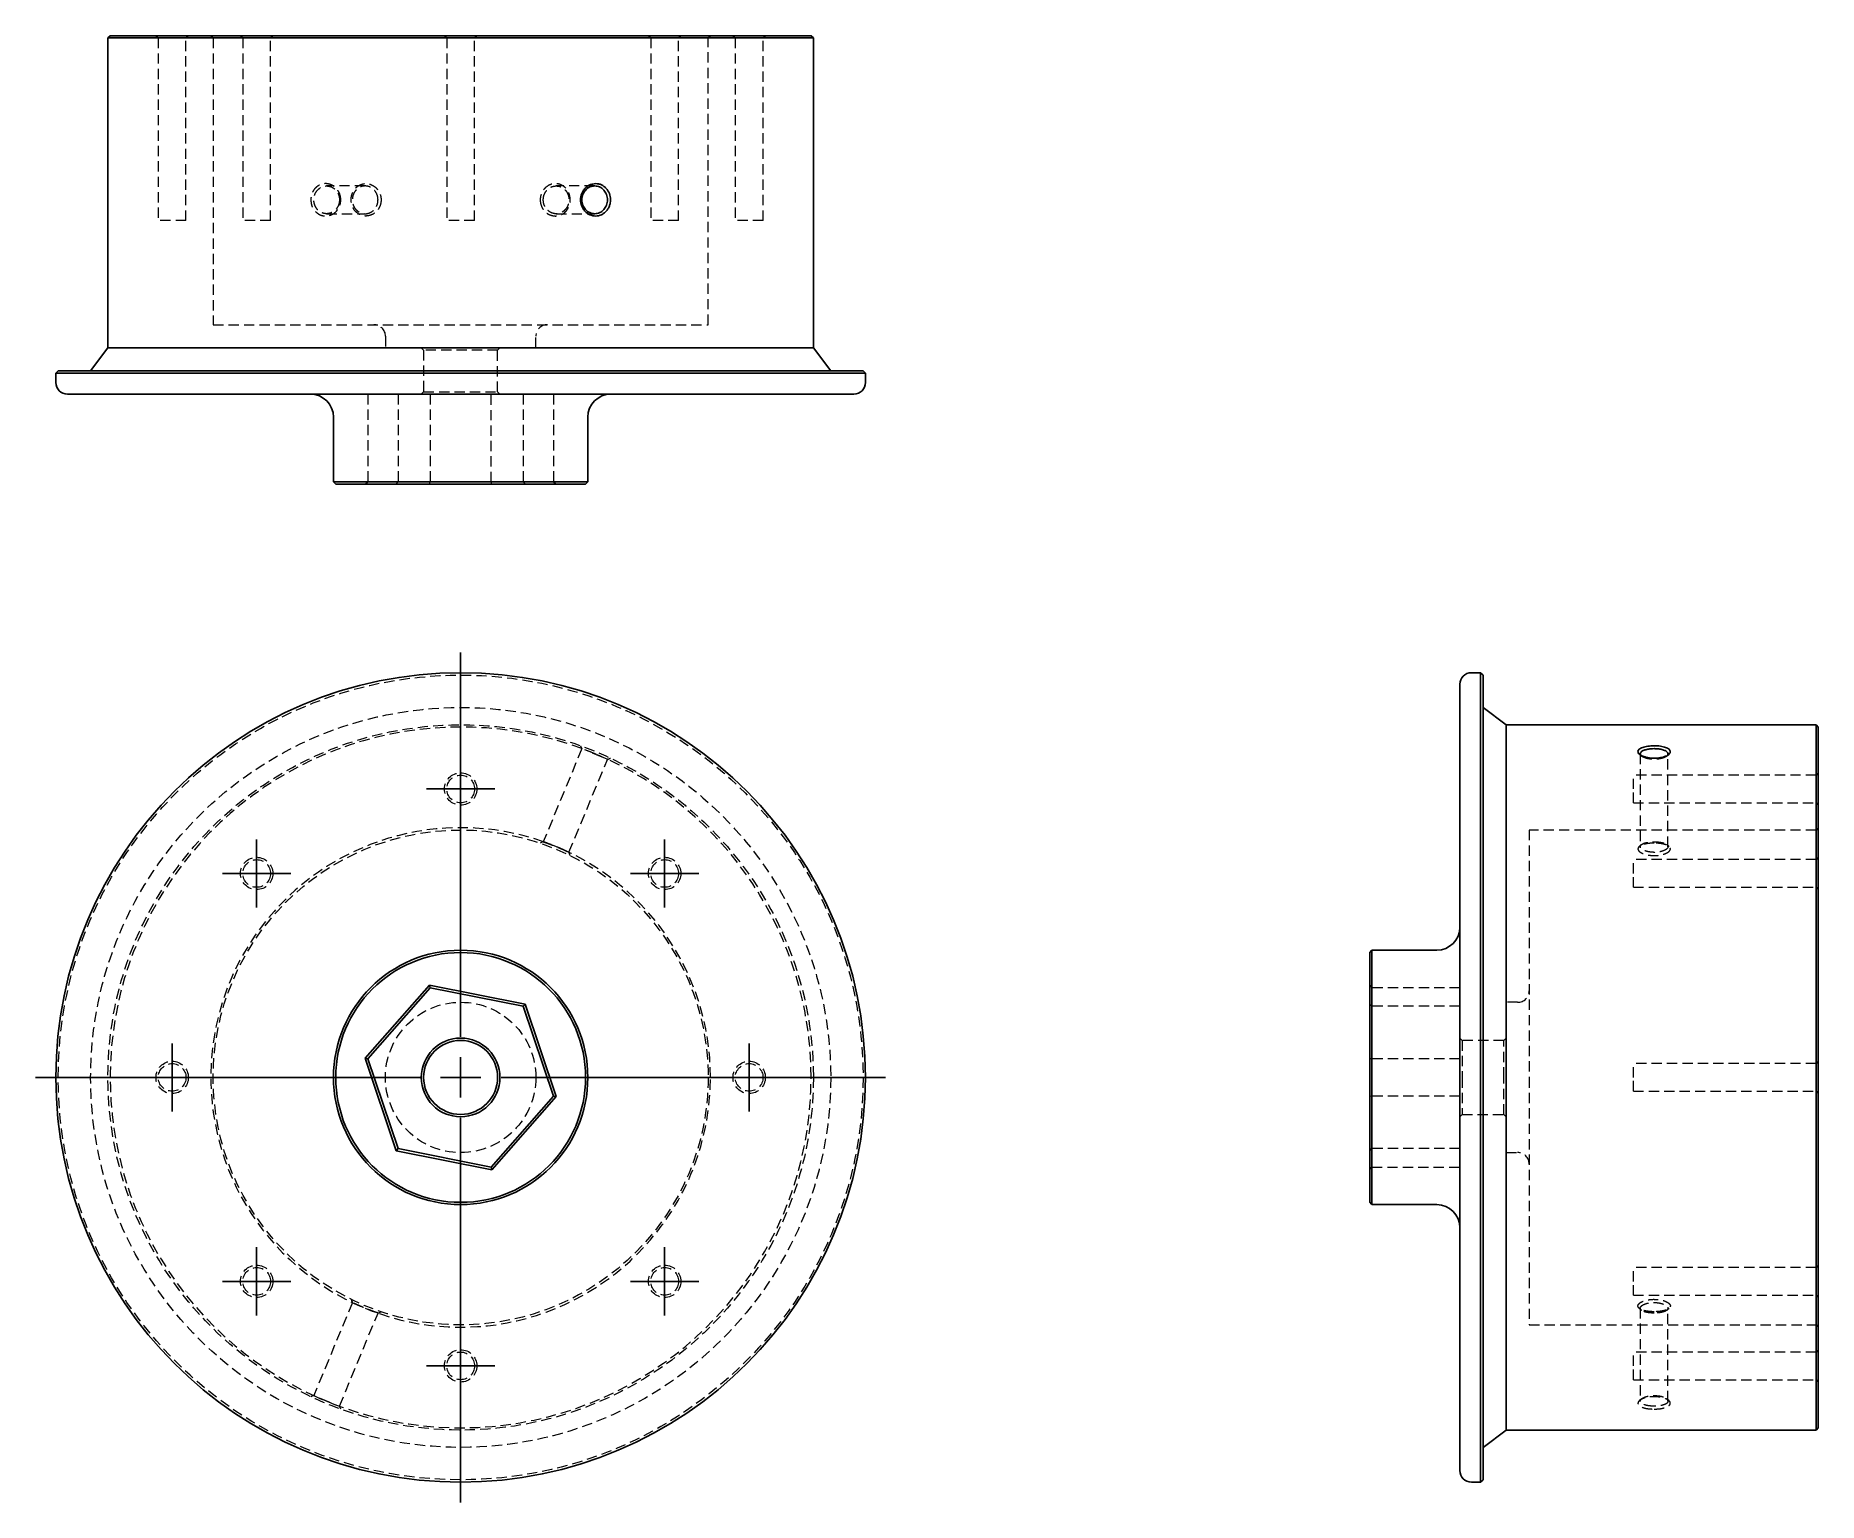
# Model space of a CAD drawing. Header units: millimetres. Extents: x 30 to 251, y 4 to 186.
import ezdxf

# ---------------------------------------------------------------- set-up
doc = ezdxf.new("R2010")
doc.units = ezdxf.units.MM
doc.linetypes.add('HIDDEN', pattern=[1.905, 1.27, -0.635])
doc.layers.add('10', color=7, linetype='Continuous')

# ---------------------------------------------------------------- blocks, each defined once
blk = doc.blocks.new('SW_CENTERMARKSYMBOL_0')
at = {"layer": '10', "color": 0}
for p, q in [((0, 5), (0, 52.5)), ((0, 0), (0, 2.5)), ((-5, 0), (-52.5, 0)), ((0, 0), (-2.5, 0)), ((0, 0), (0, -2.5)), ((0, 0), (2.5, 0)), ((5, 0), (52.5, 0)), ((0, -5), (0, -52.5))]:
    blk.add_line(p, q, dxfattribs=at)
blk = doc.blocks.new('SW_CENTERMARKSYMBOL_1')
at = {"layer": '10', "color": 0}
for p, q in [((0, 2.5), (0, 4.21)), ((0, 0), (0, 2.5)), ((-2.5, 0), (-4.21, 0)), ((0, 0), (-2.5, 0)), ((0, 0), (0, -2.5)), ((0, 0), (2.5, 0)), ((2.5, 0), (4.21, 0)), ((0, -2.5), (0, -4.21))]:
    blk.add_line(p, q, dxfattribs=at)
blk = doc.blocks.new('SW_CENTERMARKSYMBOL_2')
at = {"layer": '10', "color": 0}
for p, q in [((0, 2.5), (0, 4.21)), ((0, 0), (0, 2.5)), ((-2.5, 0), (-4.21, 0)), ((0, 0), (-2.5, 0)), ((0, 0), (0, -2.5)), ((0, 0), (2.5, 0)), ((2.5, 0), (4.21, 0)), ((0, -2.5), (0, -4.21))]:
    blk.add_line(p, q, dxfattribs=at)
blk = doc.blocks.new('SW_CENTERMARKSYMBOL_3')
at = {"layer": '10', "color": 0}
for p, q in [((0, 2.5), (0, 4.21)), ((0, 0), (0, 2.5)), ((-2.5, 0), (-4.21, 0)), ((0, 0), (-2.5, 0)), ((0, 0), (0, -2.5)), ((0, 0), (2.5, 0)), ((2.5, 0), (4.21, 0)), ((0, -2.5), (0, -4.21))]:
    blk.add_line(p, q, dxfattribs=at)
blk = doc.blocks.new('SW_CENTERMARKSYMBOL_4')
at = {"layer": '10', "color": 0}
for p, q in [((0, 2.5), (0, 4.21)), ((0, 0), (0, 2.5)), ((-2.5, 0), (-4.21, 0)), ((0, 0), (-2.5, 0)), ((0, 0), (0, -2.5)), ((0, 0), (2.5, 0)), ((2.5, 0), (4.21, 0)), ((0, -2.5), (0, -4.21))]:
    blk.add_line(p, q, dxfattribs=at)
blk = doc.blocks.new('SW_CENTERMARKSYMBOL_5')
at = {"layer": '10', "color": 0}
for p, q in [((0, 2.5), (0, 4.21)), ((0, 0), (0, 2.5)), ((-2.5, 0), (-4.21, 0)), ((0, 0), (-2.5, 0)), ((0, 0), (0, -2.5)), ((0, 0), (2.5, 0)), ((2.5, 0), (4.21, 0)), ((0, -2.5), (0, -4.21))]:
    blk.add_line(p, q, dxfattribs=at)
blk = doc.blocks.new('SW_CENTERMARKSYMBOL_6')
at = {"layer": '10', "color": 0}
for p, q in [((0, 2.5), (0, 4.21)), ((0, 0), (0, 2.5)), ((-2.5, 0), (-4.21, 0)), ((0, 0), (-2.5, 0)), ((0, 0), (0, -2.5)), ((0, 0), (2.5, 0)), ((2.5, 0), (4.21, 0)), ((0, -2.5), (0, -4.21))]:
    blk.add_line(p, q, dxfattribs=at)
blk = doc.blocks.new('SW_CENTERMARKSYMBOL_7')
at = {"layer": '10', "color": 0}
for p, q in [((0, 2.5), (0, 4.21)), ((0, 0), (0, 2.5)), ((-2.5, 0), (-4.21, 0)), ((0, 0), (-2.5, 0)), ((0, 0), (0, -2.5)), ((0, 0), (2.5, 0)), ((2.5, 0), (4.21, 0)), ((0, -2.5), (0, -4.21))]:
    blk.add_line(p, q, dxfattribs=at)
blk = doc.blocks.new('SW_CENTERMARKSYMBOL_8')
at = {"layer": '10', "color": 0}
for p, q in [((0, 2.5), (0, 4.21)), ((0, 0), (0, 2.5)), ((-2.5, 0), (-4.21, 0)), ((0, 0), (-2.5, 0)), ((0, 0), (0, -2.5)), ((0, 0), (2.5, 0)), ((2.5, 0), (4.21, 0)), ((0, -2.5), (0, -4.21))]:
    blk.add_line(p, q, dxfattribs=at)

msp = doc.modelspace()

# ---------------------------------------------------------------- linework, layer by layer
at = {"color": 7, "linetype": 'Continuous', "lineweight": 25}
for p, q in [((39.71, 185.71), (39.43, 185.43)), ((39.43, 185.43), (39.43, 147.14)), ((39.43, 185.43), (126.57, 185.43)), ((126.29, 185.71), (39.71, 185.71)), ((126.57, 185.43), (126.29, 185.71)), ((126.57, 147.14), (126.57, 185.43)), ((39.43, 147.14), (37.29, 144.29)), ((39.43, 147.14), (126.57, 147.14)), ((128.71, 144.29), (126.57, 147.14)), ((33.29, 144.29), (33, 144)), ((33, 144), (33, 142.86)), ((33, 144), (133, 144)), ((132.71, 144.29), (33.29, 144.29)), ((133, 144), (132.71, 144.29)), ((133, 142.86), (133, 144)), ((131.57, 141.43), (34.43, 141.43)), ((67.29, 138.57), (67.29, 130.57)), ((98.71, 130.57), (98.71, 138.57)), ((67.29, 130.57), (67.57, 130.29)), ((98.71, 130.57), (67.29, 130.57)), ((67.57, 130.29), (98.43, 130.29)), ((98.43, 130.29), (98.71, 130.57)), ((209, 107), (207.86, 107)), ((209.29, 106.71), (209, 107)), ((209, 107), (209, 57)), ((209.29, 57), (209.29, 106.71)), ((206.43, 105.57), (206.43, 57)), ((212.14, 100.57), (209.29, 102.71)), ((250.43, 100.57), (212.14, 100.57)), ((212.14, 100.57), (212.14, 57)), ((250.71, 100.29), (250.43, 100.57)), ((250.43, 100.57), (250.43, 57)), ((250.71, 57), (250.71, 100.29)), ((195.57, 72.71), (195.29, 72.43)), ((203.57, 72.71), (195.57, 72.71)), ((195.57, 57), (195.57, 72.71)), ((195.29, 72.43), (195.29, 57)), ((79.14, 68.41), (71.19, 59.36)), ((79.14, 68.41), (79.25, 68.09)), ((90.95, 66.05), (79.14, 68.41)), ((71.52, 59.3), (79.25, 68.09)), ((79.25, 68.09), (90.73, 65.8)), ((90.73, 65.8), (90.95, 66.05)), ((90.73, 65.8), (94.48, 54.7)), ((94.81, 54.64), (90.95, 66.05)), ((71.19, 59.36), (71.52, 59.3)), ((71.19, 59.36), (75.05, 47.95)), ((75.27, 48.2), (71.52, 59.3)), ((195.29, 57), (195.29, 41.57)), ((195.57, 41.29), (195.57, 57)), ((206.43, 57), (206.43, 8.43)), ((209, 57), (209, 7)), ((209.29, 7.29), (209.29, 57)), ((212.14, 57), (212.14, 13.43)), ((250.43, 57), (250.43, 13.43)), ((250.71, 13.71), (250.71, 57)), ((94.48, 54.7), (86.75, 45.91)), ((86.86, 45.59), (94.81, 54.64)), ((94.48, 54.7), (94.81, 54.64)), ((75.05, 47.95), (75.27, 48.2)), ((75.05, 47.95), (86.86, 45.59)), ((86.75, 45.91), (75.27, 48.2)), ((86.86, 45.59), (86.75, 45.91)), ((195.29, 41.57), (195.57, 41.29)), ((195.57, 41.29), (203.57, 41.29)), ((209.29, 11.29), (212.14, 13.43)), ((212.14, 13.43), (250.43, 13.43)), ((250.43, 13.43), (250.71, 13.71)), ((207.86, 7), (209, 7)), ((209, 7), (209.29, 7.29))]:
    msp.add_line(p, q, dxfattribs=at)
at = {"color": 7, "linetype": 'HIDDEN', "lineweight": 18}
for p, q in [((45.36, 185.71), (45.64, 185.43)), ((45.64, 185.43), (45.64, 162.86)), ((49.07, 185.43), (49.36, 185.71)), ((49.07, 162.86), (49.07, 185.43)), ((52.14, 185.71), (52.43, 185.43)), ((52.43, 185.43), (52.43, 150)), ((55.8, 185.71), (56.08, 185.43)), ((56.08, 185.43), (56.08, 162.86)), ((59.51, 185.43), (59.8, 185.71)), ((59.51, 162.86), (59.51, 185.43)), ((81, 185.71), (81.29, 185.43)), ((81.29, 185.43), (81.29, 162.86)), ((84.71, 185.43), (85, 185.71)), ((84.71, 162.86), (84.71, 185.43)), ((106.2, 185.71), (106.49, 185.43)), ((106.49, 185.43), (106.49, 162.86)), ((109.92, 185.43), (110.2, 185.71)), ((109.92, 162.86), (109.92, 185.43)), ((113.57, 185.43), (113.86, 185.71)), ((113.57, 150), (113.57, 185.43)), ((116.64, 185.71), (116.93, 185.43)), ((116.93, 185.43), (116.93, 162.86)), ((120.36, 185.43), (120.64, 185.71)), ((120.36, 162.86), (120.36, 185.43)), ((71.19, 167.14), (66.44, 167.14)), ((99.56, 167.14), (94.81, 167.14)), ((66.43, 163.71), (71.19, 163.71)), ((94.81, 163.71), (99.57, 163.71)), ((49.07, 162.86), (45.64, 162.86)), ((59.51, 162.86), (56.08, 162.86)), ((84.71, 162.86), (81.29, 162.86)), ((109.92, 162.86), (106.49, 162.86)), ((120.36, 162.86), (116.93, 162.86)), ((52.43, 150), (113.57, 150)), ((73.71, 148.57), (73.71, 147.14)), ((92.29, 147.14), (92.29, 148.57)), ((78.14, 147.14), (78.43, 146.86)), ((87.57, 146.86), (78.43, 146.86)), ((78.43, 146.86), (78.43, 141.71)), ((87.57, 146.86), (87.86, 147.14)), ((87.57, 141.71), (87.57, 146.86)), ((71.52, 141.43), (71.52, 130.57)), ((75.27, 141.43), (75.27, 130.57)), ((78.43, 141.71), (78.14, 141.43)), ((78.43, 141.71), (87.57, 141.71)), ((79.25, 141.43), (79.25, 130.57)), ((86.75, 130.57), (86.75, 141.43)), ((87.86, 141.43), (87.57, 141.71)), ((90.73, 141.43), (90.73, 130.57)), ((94.48, 141.43), (94.48, 130.57)), ((71.19, 130.29), (71.52, 130.57)), ((75.05, 130.29), (75.27, 130.57)), ((79.14, 130.29), (79.25, 130.57)), ((86.86, 130.29), (86.75, 130.57)), ((90.73, 130.57), (90.95, 130.29)), ((94.48, 130.57), (94.81, 130.29)), ((97.97, 97.62), (93.21, 86.12)), ((97.81, 97.98), (97.97, 97.6)), ((228.62, 96.92), (228.89, 96.7)), ((228.71, 96.99), (228.71, 85.51)), ((231.97, 96.69), (232.24, 96.91)), ((232.14, 85.51), (232.14, 96.99)), ((96.38, 84.82), (101.14, 96.3)), ((227.86, 92.64), (227.86, 94.36)), ((250.43, 94.36), (227.86, 94.36)), ((227.86, 90.93), (227.86, 92.64)), ((250.71, 94.64), (250.43, 94.36)), ((227.86, 90.93), (250.43, 90.93)), ((250.43, 90.93), (250.71, 90.64)), ((93.22, 86.13), (92.82, 85.95)), ((215, 87.57), (215, 57)), ((250.43, 87.57), (215, 87.57)), ((250.71, 87.86), (250.43, 87.57)), ((227.86, 82.2), (227.86, 83.92)), ((250.43, 83.92), (227.86, 83.92)), ((250.71, 84.2), (250.43, 83.92)), ((227.86, 80.49), (227.86, 82.2)), ((227.86, 80.49), (250.43, 80.49)), ((250.43, 80.49), (250.71, 80.2)), ((195.29, 68.41), (195.57, 68.09)), ((206.43, 68.09), (195.57, 68.09)), ((213.57, 66.29), (212.14, 66.29)), ((195.57, 65.8), (195.29, 66.05)), ((206.43, 65.8), (195.57, 65.8)), ((206.71, 61.57), (206.43, 61.86)), ((212.14, 61.86), (211.86, 61.57)), ((206.71, 61.57), (206.71, 57)), ((211.86, 61.57), (206.71, 61.57)), ((211.86, 57), (211.86, 61.57)), ((195.29, 59.36), (195.57, 59.3)), ((206.43, 59.3), (195.57, 59.3)), ((227.86, 57), (227.86, 58.71)), ((250.43, 58.71), (227.86, 58.71)), ((250.71, 59), (250.43, 58.71)), ((206.71, 57), (206.71, 52.43)), ((211.86, 52.43), (211.86, 57)), ((215, 57), (215, 26.43)), ((227.86, 55.29), (227.86, 57)), ((227.86, 55.29), (250.43, 55.29)), ((250.43, 55.29), (250.71, 55)), ((195.57, 54.7), (195.29, 54.64)), ((206.43, 54.7), (195.57, 54.7)), ((206.43, 52.14), (206.71, 52.43)), ((206.71, 52.43), (211.86, 52.43)), ((211.86, 52.43), (212.14, 52.14)), ((195.29, 47.95), (195.57, 48.2)), ((206.43, 48.2), (195.57, 48.2)), ((212.14, 47.71), (213.57, 47.71)), ((195.29, 45.59), (195.57, 45.91)), ((195.57, 45.91), (206.43, 45.91)), ((227.86, 31.8), (227.86, 33.51)), ((250.43, 33.51), (227.86, 33.51)), ((250.71, 33.8), (250.43, 33.51)), ((227.86, 30.08), (227.86, 31.8)), ((69.62, 29.18), (64.86, 17.7)), ((227.86, 30.08), (250.43, 30.08)), ((250.43, 30.08), (250.71, 29.8)), ((68.03, 16.38), (72.79, 27.88)), ((72.78, 27.87), (73.18, 28.05)), ((215, 26.43), (250.43, 26.43)), ((228.71, 28.49), (228.71, 17.01)), ((232.14, 17.01), (232.14, 28.49)), ((250.43, 26.43), (250.71, 26.14)), ((227.86, 21.36), (227.86, 23.07)), ((250.43, 23.07), (227.86, 23.07)), ((250.71, 23.36), (250.43, 23.07)), ((227.86, 19.64), (227.86, 21.36)), ((227.86, 19.64), (250.43, 19.64)), ((250.43, 19.64), (250.71, 19.36)), ((68.19, 16.02), (68.03, 16.4)), ((228.89, 17.3), (228.62, 17.08)), ((232.24, 17.09), (231.97, 17.31))]:
    msp.add_line(p, q, dxfattribs=at)
at = {"color": 7, "linetype": 'HIDDEN', "lineweight": 18, "flags": 128}
for points in [[(99.26, 97.12), (99.74, 96.91), (100.25, 96.69), (100.68, 96.51), (100.98, 96.37), (101.13, 96.31), (101.09, 96.32), (100.89, 96.41), (100.54, 96.58), (100.08, 96.78), (99.57, 96.99), (99.04, 97.21), (98.57, 97.39), (98.21, 97.53), (98.01, 97.6), (97.97, 97.62), (97.97, 97.62)], [(66.74, 16.88), (66.26, 17.09), (65.75, 17.31), (65.32, 17.49), (65.02, 17.63), (64.87, 17.69), (64.91, 17.68), (65.11, 17.59), (65.46, 17.42), (65.92, 17.22), (66.43, 17.01), (66.96, 16.79), (67.43, 16.61), (67.79, 16.47), (67.99, 16.4), (68.03, 16.38), (68.03, 16.38)]]:
    msp.add_lwpolyline(points, dxfattribs=at)
at = {"color": 7, "linetype": 'Continuous', "lineweight": 25}
for radius in [50, 15.71, 15.43, 4.86, 4.57]:
    msp.add_circle((83, 57), radius, dxfattribs=at)
at = {"color": 7, "linetype": 'HIDDEN', "lineweight": 18}
for centre, radius in [((83, 57), 49.71), ((83, 57), 45.71), ((83, 57), 43.57), ((83, 92.64), 2), ((83, 92.64), 1.71), ((83, 57), 30.57), ((57.8, 82.2), 2), ((57.8, 82.2), 1.71), ((108.2, 82.2), 2), ((108.2, 82.2), 1.71), ((83, 57), 9.29), ((47.36, 57), 2), ((47.36, 57), 1.71), ((118.64, 57), 2), ((118.64, 57), 1.71), ((57.8, 31.8), 2), ((57.8, 31.8), 1.71), ((108.2, 31.8), 2), ((108.2, 31.8), 1.71), ((83, 21.36), 2), ((83, 21.36), 1.71)]:
    msp.add_circle(centre, radius, dxfattribs=at)
for centre, radius, start, end in [((72.29, 148.57), 1.43, 0, 90), ((93.71, 148.57), 1.43, 90, 180), ((83, 57), 43.29, 67.2652, 0), ((83, 57), 43.29, 0, 67.0794), ((83, 57), 30.86, 70.6386, 0), ((83, 57), 30.86, 0, 70.5027), ((213.57, 67.71), 1.43, 270, 0), ((213.57, 46.29), 1.43, 0, 90)]:
    msp.add_arc(centre, radius, start, end, dxfattribs=at)
at = {"color": 7, "linetype": 'Continuous', "lineweight": 25}
for centre, radius, start, end in [((34.43, 142.86), 1.43, 180, 270), ((64.43, 138.57), 2.86, 0, 90), ((101.57, 138.57), 2.86, 90, 180), ((131.57, 142.86), 1.43, 270, 0), ((207.86, 105.57), 1.43, 90, 180), ((203.57, 75.57), 2.86, 270, 0), ((203.57, 38.43), 2.86, 0, 90), ((207.86, 8.43), 1.43, 180, 270)]:
    msp.add_arc(centre, radius, start, end, dxfattribs=at)
at = {"color": 7, "linetype": 'HIDDEN', "lineweight": 18}
for points, knots in [([(68.19, 165.43), (68.19, 165.3), (68.18, 165.17), (68.13, 164.91), (68.09, 164.78), (68, 164.54), (67.94, 164.43), (67.8, 164.21), (67.73, 164.11), (67.47, 163.83), (67.26, 163.68), (66.81, 163.49), (66.56, 163.43), (66.2, 163.43), (66.08, 163.44), (65.84, 163.5), (65.73, 163.53), (65.51, 163.64), (65.4, 163.7), (65.21, 163.85), (65.11, 163.93), (64.94, 164.11), (64.87, 164.21), (64.73, 164.43), (64.67, 164.55), (64.58, 164.79), (64.55, 164.91), (64.51, 165.17), (64.5, 165.3), (64.5, 165.69), (64.54, 165.96), (64.72, 166.44), (64.86, 166.66), (65.11, 166.94), (65.2, 167.02), (65.4, 167.17), (65.5, 167.23), (65.73, 167.33), (65.84, 167.37), (66.08, 167.42), (66.2, 167.43), (66.44, 167.43), (66.56, 167.41), (66.8, 167.36), (66.92, 167.32), (67.14, 167.22), (67.25, 167.16), (67.45, 167.02), (67.55, 166.94), (67.72, 166.75), (67.8, 166.65), (67.94, 166.43), (68, 166.32), (68.14, 165.95), (68.19, 165.69), (68.19, 165.43)], [0, 0, 0, 0, 0.03125, 0.03125, 0.0625, 0.0625, 0.09375, 0.09375, 0.125, 0.125, 0.1875, 0.1875, 0.25, 0.25, 0.28125, 0.28125, 0.3125, 0.3125, 0.34375, 0.34375, 0.375, 0.375, 0.40625, 0.40625, 0.4375, 0.4375, 0.46875, 0.46875, 0.5, 0.5, 0.5625, 0.5625, 0.625, 0.625, 0.65625, 0.65625, 0.6875, 0.6875, 0.71875, 0.71875, 0.75, 0.75, 0.78125, 0.78125, 0.8125, 0.8125, 0.84375, 0.84375, 0.875, 0.875, 0.90625, 0.90625, 0.9375, 0.9375, 1, 1, 1, 1]), ([(73.17, 165.43), (73.17, 165.56), (73.16, 165.69), (73.11, 165.95), (73.07, 166.08), (72.98, 166.32), (72.92, 166.43), (72.78, 166.65), (72.7, 166.75), (72.44, 167.03), (72.23, 167.18), (71.78, 167.38), (71.53, 167.43), (71.17, 167.44), (71.05, 167.42), (70.81, 167.37), (70.7, 167.33), (70.48, 167.23), (70.37, 167.17), (70.17, 167.02), (70.08, 166.94), (69.91, 166.75), (69.84, 166.65), (69.71, 166.43), (69.65, 166.32), (69.56, 166.07), (69.53, 165.95), (69.48, 165.69), (69.47, 165.56), (69.47, 165.17), (69.52, 164.9), (69.7, 164.42), (69.83, 164.2), (70.08, 163.92), (70.18, 163.84), (70.37, 163.69), (70.48, 163.63), (70.7, 163.53), (70.82, 163.49), (71.05, 163.44), (71.17, 163.43), (71.41, 163.43), (71.54, 163.45), (71.77, 163.5), (71.89, 163.54), (72.12, 163.63), (72.23, 163.69), (72.43, 163.84), (72.53, 163.92), (72.7, 164.1), (72.78, 164.21), (72.92, 164.42), (72.98, 164.54), (73.07, 164.78), (73.11, 164.91), (73.16, 165.17), (73.17, 165.3), (73.17, 165.43)], [0, 0, 0, 0, 0.03125, 0.03125, 0.0625, 0.0625, 0.09375, 0.09375, 0.125, 0.125, 0.1875, 0.1875, 0.25, 0.25, 0.28125, 0.28125, 0.3125, 0.3125, 0.34375, 0.34375, 0.375, 0.375, 0.40625, 0.40625, 0.4375, 0.4375, 0.46875, 0.46875, 0.5, 0.5, 0.5625, 0.5625, 0.625, 0.625, 0.65625, 0.65625, 0.6875, 0.6875, 0.71875, 0.71875, 0.75, 0.75, 0.78125, 0.78125, 0.8125, 0.8125, 0.84375, 0.84375, 0.875, 0.875, 0.90625, 0.90625, 0.9375, 0.9375, 0.96875, 0.96875, 1, 1, 1, 1]), ([(92.83, 165.43), (92.83, 165.56), (92.84, 165.69), (92.89, 165.95), (92.93, 166.08), (93.02, 166.32), (93.08, 166.43), (93.22, 166.65), (93.3, 166.75), (93.56, 167.03), (93.77, 167.18), (94.22, 167.38), (94.47, 167.43), (94.83, 167.44), (94.95, 167.42), (95.19, 167.37), (95.3, 167.33), (95.52, 167.23), (95.63, 167.17), (95.83, 167.02), (95.92, 166.94), (96.09, 166.75), (96.16, 166.65), (96.29, 166.43), (96.35, 166.32), (96.44, 166.07), (96.47, 165.95), (96.52, 165.69), (96.53, 165.56), (96.53, 165.17), (96.48, 164.9), (96.3, 164.42), (96.17, 164.2), (95.92, 163.92), (95.82, 163.84), (95.63, 163.69), (95.52, 163.63), (95.3, 163.53), (95.18, 163.49), (94.95, 163.44), (94.83, 163.43), (94.59, 163.43), (94.46, 163.45), (94.23, 163.5), (94.11, 163.54), (93.88, 163.63), (93.77, 163.69), (93.57, 163.84), (93.47, 163.92), (93.3, 164.1), (93.22, 164.21), (93.08, 164.42), (93.02, 164.54), (92.93, 164.78), (92.89, 164.91), (92.84, 165.17), (92.83, 165.3), (92.83, 165.43)], [0, 0, 0, 0, 0.03125, 0.03125, 0.0625, 0.0625, 0.09375, 0.09375, 0.125, 0.125, 0.1875, 0.1875, 0.25, 0.25, 0.28125, 0.28125, 0.3125, 0.3125, 0.34375, 0.34375, 0.375, 0.375, 0.40625, 0.40625, 0.4375, 0.4375, 0.46875, 0.46875, 0.5, 0.5, 0.5625, 0.5625, 0.625, 0.625, 0.65625, 0.65625, 0.6875, 0.6875, 0.71875, 0.71875, 0.75, 0.75, 0.78125, 0.78125, 0.8125, 0.8125, 0.84375, 0.84375, 0.875, 0.875, 0.90625, 0.90625, 0.9375, 0.9375, 0.96875, 0.96875, 1, 1, 1, 1]), ([(68.03, 165.43), (68.03, 165.54), (68.02, 165.65), (67.98, 165.87), (67.95, 165.98), (67.87, 166.19), (67.82, 166.29), (67.7, 166.47), (67.63, 166.56), (67.41, 166.8), (67.23, 166.93), (66.85, 167.1), (66.64, 167.14), (66.33, 167.14), (66.23, 167.13), (66.03, 167.09), (65.93, 167.06), (65.74, 166.97), (65.65, 166.92), (65.48, 166.79), (65.4, 166.72), (65.25, 166.56), (65.19, 166.47), (65.07, 166.29), (65.02, 166.19), (64.95, 165.98), (64.92, 165.87), (64.87, 165.65), (64.86, 165.54), (64.86, 165.21), (64.91, 164.98), (65.06, 164.57), (65.18, 164.38), (65.39, 164.14), (65.47, 164.07), (65.64, 163.94), (65.73, 163.89), (65.92, 163.8), (66.02, 163.77), (66.23, 163.73), (66.33, 163.71), (66.54, 163.71), (66.64, 163.73), (66.84, 163.77), (66.94, 163.8), (67.14, 163.89), (67.23, 163.94), (67.4, 164.06), (67.49, 164.14), (67.71, 164.37), (67.83, 164.56), (67.99, 164.98), (68.03, 165.2), (68.03, 165.43)], [0, 0, 0, 0, 0.03125, 0.03125, 0.0625, 0.0625, 0.09375, 0.09375, 0.125, 0.125, 0.1875, 0.1875, 0.25, 0.25, 0.28125, 0.28125, 0.3125, 0.3125, 0.34375, 0.34375, 0.375, 0.375, 0.40625, 0.40625, 0.4375, 0.4375, 0.46875, 0.46875, 0.5, 0.5, 0.5625, 0.5625, 0.625, 0.625, 0.65625, 0.65625, 0.6875, 0.6875, 0.71875, 0.71875, 0.75, 0.75, 0.78125, 0.78125, 0.8125, 0.8125, 0.84375, 0.84375, 0.875, 0.875, 0.9375, 0.9375, 1, 1, 1, 1]), ([(72.79, 165.43), (72.79, 165.32), (72.78, 165.2), (72.74, 164.98), (72.71, 164.88), (72.63, 164.67), (72.58, 164.57), (72.46, 164.38), (72.4, 164.3), (72.17, 164.06), (71.99, 163.93), (71.61, 163.76), (71.4, 163.71), (71.09, 163.71), (70.98, 163.73), (70.78, 163.77), (70.68, 163.8), (70.49, 163.89), (70.4, 163.94), (70.23, 164.07), (70.15, 164.14), (69.93, 164.38), (69.82, 164.57), (69.66, 164.98), (69.62, 165.21), (69.62, 165.54), (69.63, 165.65), (69.67, 165.87), (69.7, 165.98), (69.78, 166.19), (69.83, 166.29), (69.94, 166.47), (70, 166.56), (70.15, 166.72), (70.23, 166.79), (70.4, 166.92), (70.49, 166.97), (70.68, 167.06), (70.78, 167.09), (70.98, 167.13), (71.09, 167.14), (71.4, 167.14), (71.61, 167.1), (71.99, 166.93), (72.17, 166.8), (72.39, 166.56), (72.46, 166.47), (72.58, 166.29), (72.63, 166.19), (72.71, 165.98), (72.74, 165.87), (72.78, 165.65), (72.79, 165.54), (72.79, 165.43)], [0, 0, 0, 0, 0.03125, 0.03125, 0.0625, 0.0625, 0.09375, 0.09375, 0.125, 0.125, 0.1875, 0.1875, 0.25, 0.25, 0.28125, 0.28125, 0.3125, 0.3125, 0.34375, 0.34375, 0.375, 0.375, 0.4375, 0.4375, 0.5, 0.5, 0.53125, 0.53125, 0.5625, 0.5625, 0.59375, 0.59375, 0.625, 0.625, 0.65625, 0.65625, 0.6875, 0.6875, 0.71875, 0.71875, 0.75, 0.75, 0.8125, 0.8125, 0.875, 0.875, 0.90625, 0.90625, 0.9375, 0.9375, 0.96875, 0.96875, 1, 1, 1, 1]), ([(93.21, 165.43), (93.21, 165.32), (93.22, 165.2), (93.26, 164.98), (93.29, 164.88), (93.37, 164.67), (93.42, 164.57), (93.54, 164.38), (93.6, 164.3), (93.83, 164.06), (94.01, 163.93), (94.39, 163.76), (94.6, 163.71), (94.91, 163.71), (95.02, 163.73), (95.22, 163.77), (95.32, 163.8), (95.51, 163.89), (95.6, 163.94), (95.77, 164.07), (95.85, 164.14), (96.07, 164.38), (96.18, 164.57), (96.34, 164.98), (96.38, 165.21), (96.38, 165.54), (96.37, 165.65), (96.33, 165.87), (96.3, 165.98), (96.22, 166.19), (96.17, 166.29), (96.06, 166.47), (96, 166.56), (95.85, 166.72), (95.77, 166.79), (95.6, 166.92), (95.51, 166.97), (95.32, 167.06), (95.22, 167.09), (95.02, 167.13), (94.91, 167.14), (94.6, 167.14), (94.39, 167.1), (94.01, 166.93), (93.83, 166.8), (93.61, 166.56), (93.54, 166.47), (93.42, 166.29), (93.37, 166.19), (93.29, 165.98), (93.26, 165.87), (93.22, 165.65), (93.21, 165.54), (93.21, 165.43)], [0, 0, 0, 0, 0.03125, 0.03125, 0.0625, 0.0625, 0.09375, 0.09375, 0.125, 0.125, 0.1875, 0.1875, 0.25, 0.25, 0.28125, 0.28125, 0.3125, 0.3125, 0.34375, 0.34375, 0.375, 0.375, 0.4375, 0.4375, 0.5, 0.5, 0.53125, 0.53125, 0.5625, 0.5625, 0.59375, 0.59375, 0.625, 0.625, 0.65625, 0.65625, 0.6875, 0.6875, 0.71875, 0.71875, 0.75, 0.75, 0.8125, 0.8125, 0.875, 0.875, 0.90625, 0.90625, 0.9375, 0.9375, 0.96875, 0.96875, 1, 1, 1, 1]), ([(101.12, 96.3), (101.19, 96.32), (101.32, 96.37), (101.44, 96.42), (101.51, 96.45)], [0, 0, 0, 0, 0.499999, 1, 1, 1, 1]), ([(231.97, 96.69), (231.97, 96.69), (231.92, 96.62), (231.65, 96.5), (231.18, 96.36), (230.62, 96.3), (230.03, 96.31), (229.49, 96.4), (229.07, 96.57), (228.82, 96.72), (228.79, 96.81), (228.79, 96.83)], [0, 0, 0, 0, 0.000803, 0.139289, 0.277772, 0.416198, 0.554587, 0.693054, 0.831097, 0.969627, 1, 1, 1, 1]), ([(93.21, 86.12), (93.21, 86.12), (93.22, 86.11), (93.26, 86.1), (93.29, 86.09), (93.37, 86.06), (93.42, 86.04), (93.54, 86), (93.6, 85.98), (93.83, 85.89), (94.01, 85.82), (94.39, 85.67), (94.6, 85.59), (94.91, 85.46), (95.02, 85.42), (95.22, 85.34), (95.32, 85.29), (95.51, 85.21), (95.6, 85.17), (95.77, 85.09), (95.85, 85.06), (96.07, 84.96), (96.18, 84.91), (96.34, 84.84), (96.38, 84.81), (96.38, 84.81), (96.37, 84.82), (96.33, 84.84), (96.3, 84.85), (96.22, 84.89), (96.17, 84.91), (96.06, 84.97), (96, 85), (95.85, 85.07), (95.77, 85.1), (95.6, 85.18), (95.51, 85.22), (95.32, 85.3), (95.22, 85.34), (95.02, 85.43), (94.91, 85.47), (94.6, 85.6), (94.39, 85.68), (94.01, 85.83), (93.83, 85.89), (93.61, 85.98), (93.54, 86), (93.42, 86.04), (93.37, 86.06), (93.29, 86.09), (93.26, 86.1), (93.22, 86.12), (93.21, 86.12), (93.21, 86.12)], [0, 0, 0, 0, 0.03125, 0.03125, 0.0625, 0.0625, 0.09375, 0.09375, 0.125, 0.125, 0.1875, 0.1875, 0.25, 0.25, 0.28125, 0.28125, 0.3125, 0.3125, 0.34375, 0.34375, 0.375, 0.375, 0.4375, 0.4375, 0.5, 0.5, 0.53125, 0.53125, 0.5625, 0.5625, 0.59375, 0.59375, 0.625, 0.625, 0.65625, 0.65625, 0.6875, 0.6875, 0.71875, 0.71875, 0.75, 0.75, 0.8125, 0.8125, 0.875, 0.875, 0.90625, 0.90625, 0.9375, 0.9375, 0.96875, 0.96875, 1, 1, 1, 1]), ([(230.43, 85.95), (230.56, 85.95), (230.69, 85.94), (230.95, 85.93), (231.08, 85.91), (231.32, 85.88), (231.43, 85.86), (231.65, 85.81), (231.75, 85.79), (232.03, 85.69), (232.18, 85.61), (232.38, 85.44), (232.43, 85.34), (232.44, 85.19), (232.42, 85.14), (232.37, 85.04), (232.33, 84.99), (232.23, 84.89), (232.17, 84.84), (232.02, 84.75), (231.94, 84.71), (231.75, 84.63), (231.65, 84.59), (231.43, 84.53), (231.32, 84.5), (231.07, 84.46), (230.95, 84.44), (230.69, 84.42), (230.56, 84.42), (230.17, 84.41), (229.9, 84.44), (229.42, 84.53), (229.2, 84.59), (228.92, 84.71), (228.84, 84.75), (228.69, 84.84), (228.63, 84.89), (228.53, 84.99), (228.49, 85.04), (228.44, 85.14), (228.43, 85.19), (228.43, 85.29), (228.45, 85.34), (228.5, 85.44), (228.54, 85.48), (228.63, 85.57), (228.69, 85.61), (228.84, 85.69), (228.92, 85.72), (229.1, 85.79), (229.21, 85.81), (229.42, 85.86), (229.54, 85.88), (229.78, 85.91), (229.91, 85.93), (230.17, 85.94), (230.3, 85.95), (230.43, 85.95)], [0, 0, 0, 0, 0.03125, 0.03125, 0.0625, 0.0625, 0.09375, 0.09375, 0.125, 0.125, 0.1875, 0.1875, 0.25, 0.25, 0.28125, 0.28125, 0.3125, 0.3125, 0.34375, 0.34375, 0.375, 0.375, 0.40625, 0.40625, 0.4375, 0.4375, 0.46875, 0.46875, 0.5, 0.5, 0.5625, 0.5625, 0.625, 0.625, 0.65625, 0.65625, 0.6875, 0.6875, 0.71875, 0.71875, 0.75, 0.75, 0.78125, 0.78125, 0.8125, 0.8125, 0.84375, 0.84375, 0.875, 0.875, 0.90625, 0.90625, 0.9375, 0.9375, 0.96875, 0.96875, 1, 1, 1, 1]), ([(230.43, 86.12), (230.32, 86.12), (230.2, 86.11), (229.98, 86.1), (229.88, 86.09), (229.67, 86.06), (229.57, 86.04), (229.38, 86), (229.3, 85.98), (229.06, 85.89), (228.93, 85.82), (228.76, 85.67), (228.71, 85.59), (228.71, 85.46), (228.73, 85.42), (228.77, 85.34), (228.8, 85.29), (228.89, 85.21), (228.94, 85.17), (229.07, 85.09), (229.14, 85.06), (229.38, 84.96), (229.57, 84.91), (229.98, 84.84), (230.21, 84.81), (230.54, 84.81), (230.65, 84.82), (230.87, 84.84), (230.98, 84.85), (231.19, 84.89), (231.29, 84.91), (231.47, 84.97), (231.56, 85), (231.72, 85.07), (231.79, 85.1), (231.92, 85.18), (231.97, 85.22), (232.06, 85.3), (232.09, 85.34), (232.13, 85.43), (232.14, 85.47), (232.14, 85.6), (232.1, 85.68), (231.93, 85.83), (231.8, 85.89), (231.56, 85.98), (231.47, 86), (231.29, 86.04), (231.19, 86.06), (230.98, 86.09), (230.87, 86.1), (230.65, 86.12), (230.54, 86.12), (230.43, 86.12)], [0, 0, 0, 0, 0.03125, 0.03125, 0.0625, 0.0625, 0.09375, 0.09375, 0.125, 0.125, 0.1875, 0.1875, 0.25, 0.25, 0.28125, 0.28125, 0.3125, 0.3125, 0.34375, 0.34375, 0.375, 0.375, 0.4375, 0.4375, 0.5, 0.5, 0.53125, 0.53125, 0.5625, 0.5625, 0.59375, 0.59375, 0.625, 0.625, 0.65625, 0.65625, 0.6875, 0.6875, 0.71875, 0.71875, 0.75, 0.75, 0.8125, 0.8125, 0.875, 0.875, 0.90625, 0.90625, 0.9375, 0.9375, 0.96875, 0.96875, 1, 1, 1, 1]), ([(96.53, 84.41), (96.5, 84.48), (96.45, 84.62), (96.4, 84.75), (96.37, 84.82)], [0, 0, 0, 0, 0.5000008, 1, 1, 1, 1]), ([(228.87, 85.77), (228.82, 85.73), (228.73, 85.65), (228.64, 85.57), (228.59, 85.53)], [0, 0, 0, 0, 0.5000046, 1, 1, 1, 1]), ([(232.27, 85.53), (232.23, 85.57), (232.13, 85.65), (232.04, 85.73), (231.99, 85.77)], [0, 0, 0, 0, 0.499998, 1, 1, 1, 1]), ([(69.47, 29.59), (69.5, 29.52), (69.55, 29.38), (69.6, 29.25), (69.63, 29.18)], [0, 0, 0, 0, 0.500001, 1, 1, 1, 1]), ([(72.79, 27.88), (72.78, 27.89), (72.74, 27.9), (72.46, 28), (72.06, 28.15), (71.61, 28.33), (71.13, 28.52), (70.66, 28.71), (70.19, 28.93), (69.84, 29.08), (69.64, 29.18), (69.64, 29.18), (69.64, 29.18)], [0, 0, 0, 0, 0.107258, 0.214471, 0.321842, 0.429195, 0.501208, 0.608124, 0.715049, 0.822475, 0.929922, 1, 1, 1, 1]), ([(230.43, 28.05), (230.56, 28.05), (230.69, 28.06), (230.95, 28.07), (231.08, 28.09), (231.32, 28.12), (231.43, 28.14), (231.65, 28.19), (231.75, 28.21), (232.03, 28.31), (232.18, 28.39), (232.38, 28.56), (232.43, 28.66), (232.44, 28.81), (232.42, 28.86), (232.37, 28.96), (232.33, 29.01), (232.23, 29.11), (232.17, 29.16), (232.02, 29.25), (231.94, 29.29), (231.75, 29.37), (231.65, 29.41), (231.43, 29.47), (231.32, 29.5), (231.07, 29.54), (230.95, 29.56), (230.69, 29.58), (230.56, 29.58), (230.17, 29.59), (229.9, 29.56), (229.42, 29.47), (229.2, 29.41), (228.92, 29.29), (228.84, 29.25), (228.69, 29.16), (228.63, 29.11), (228.53, 29.01), (228.49, 28.96), (228.44, 28.86), (228.43, 28.81), (228.43, 28.71), (228.45, 28.66), (228.5, 28.56), (228.54, 28.52), (228.63, 28.43), (228.69, 28.39), (228.84, 28.31), (228.92, 28.28), (229.1, 28.21), (229.21, 28.19), (229.42, 28.14), (229.54, 28.12), (229.78, 28.09), (229.91, 28.07), (230.17, 28.06), (230.3, 28.05), (230.43, 28.05)], [0, 0, 0, 0, 0.03125, 0.03125, 0.0625, 0.0625, 0.09375, 0.09375, 0.125, 0.125, 0.1875, 0.1875, 0.25, 0.25, 0.28125, 0.28125, 0.3125, 0.3125, 0.34375, 0.34375, 0.375, 0.375, 0.40625, 0.40625, 0.4375, 0.4375, 0.46875, 0.46875, 0.5, 0.5, 0.5625, 0.5625, 0.625, 0.625, 0.65625, 0.65625, 0.6875, 0.6875, 0.71875, 0.71875, 0.75, 0.75, 0.78125, 0.78125, 0.8125, 0.8125, 0.84375, 0.84375, 0.875, 0.875, 0.90625, 0.90625, 0.9375, 0.9375, 0.96875, 0.96875, 1, 1, 1, 1]), ([(228.71, 28.49), (228.71, 28.49), (228.69, 28.57), (228.79, 28.72), (229.06, 28.92), (229.5, 29.09), (230.04, 29.18), (230.63, 29.2), (231.19, 29.12), (231.67, 28.97), (232, 28.78), (232.15, 28.6), (232.13, 28.51), (232.12, 28.49)], [0, 0, 0, 0, 0.000911, 0.107811, 0.214722, 0.322133, 0.429566, 0.536895, 0.644109, 0.751335, 0.858788, 0.966097, 1, 1, 1, 1]), ([(228.59, 28.47), (228.64, 28.43), (228.73, 28.35), (228.82, 28.27), (228.87, 28.23)], [0, 0, 0, 0, 0.499995, 1, 1, 1, 1]), ([(230.43, 27.88), (230.24, 27.89), (229.85, 27.9), (229.34, 28), (229, 28.12), (228.91, 28.22), (228.88, 28.25)], [0, 0, 0, 0, 0.289757, 0.579392, 0.869455, 1, 1, 1, 1]), ([(231.98, 28.25), (231.95, 28.22), (231.85, 28.12), (231.5, 28), (231, 27.9), (230.62, 27.89), (230.43, 27.88)], [0, 0, 0, 0, 0.141182, 0.429745, 0.718272, 1, 1, 1, 1]), ([(231.99, 28.23), (232.04, 28.27), (232.13, 28.35), (232.23, 28.43), (232.27, 28.47)], [0, 0, 0, 0, 0.500002, 1, 1, 1, 1]), ([(64.88, 17.7), (64.81, 17.68), (64.68, 17.63), (64.56, 17.58), (64.49, 17.55)], [0, 0, 0, 0, 0.499999, 1, 1, 1, 1]), ([(230.43, 16.38), (230.54, 16.38), (230.65, 16.39), (230.87, 16.4), (230.98, 16.41), (231.19, 16.44), (231.29, 16.46), (231.47, 16.5), (231.56, 16.53), (231.8, 16.62), (231.93, 16.68), (232.1, 16.83), (232.14, 16.92), (232.14, 17.05), (232.13, 17.1), (232.09, 17.19), (232.06, 17.23), (231.97, 17.31), (231.92, 17.35), (231.79, 17.43), (231.72, 17.46), (231.56, 17.53), (231.47, 17.56), (231.29, 17.61), (231.19, 17.63), (230.98, 17.66), (230.87, 17.67), (230.65, 17.69), (230.54, 17.7), (230.21, 17.7), (229.98, 17.68), (229.57, 17.61), (229.38, 17.55), (229.14, 17.45), (229.07, 17.42), (228.94, 17.34), (228.89, 17.3), (228.8, 17.22), (228.77, 17.18), (228.73, 17.09), (228.71, 17.05), (228.71, 16.96), (228.73, 16.92), (228.77, 16.84), (228.8, 16.8), (228.89, 16.72), (228.94, 16.69), (229.06, 16.62), (229.14, 16.59), (229.37, 16.5), (229.56, 16.46), (229.98, 16.4), (230.2, 16.38), (230.43, 16.38)], [0, 0, 0, 0, 0.03125, 0.03125, 0.0625, 0.0625, 0.09375, 0.09375, 0.125, 0.125, 0.1875, 0.1875, 0.25, 0.25, 0.28125, 0.28125, 0.3125, 0.3125, 0.34375, 0.34375, 0.375, 0.375, 0.40625, 0.40625, 0.4375, 0.4375, 0.46875, 0.46875, 0.5, 0.5, 0.5625, 0.5625, 0.625, 0.625, 0.65625, 0.65625, 0.6875, 0.6875, 0.71875, 0.71875, 0.75, 0.75, 0.78125, 0.78125, 0.8125, 0.8125, 0.84375, 0.84375, 0.875, 0.875, 0.9375, 0.9375, 1, 1, 1, 1]), ([(230.43, 16.02), (230.3, 16.02), (230.17, 16.03), (229.91, 16.05), (229.78, 16.06), (229.54, 16.09), (229.43, 16.11), (229.21, 16.16), (229.11, 16.19), (228.83, 16.29), (228.68, 16.37), (228.49, 16.55), (228.43, 16.65), (228.43, 16.8), (228.44, 16.85), (228.5, 16.95), (228.53, 17), (228.64, 17.09), (228.7, 17.14), (228.85, 17.23), (228.93, 17.27), (229.11, 17.35), (229.21, 17.38), (229.43, 17.44), (229.55, 17.47), (229.79, 17.51), (229.91, 17.53), (230.17, 17.55), (230.3, 17.55), (230.69, 17.55), (230.96, 17.53), (231.44, 17.45), (231.66, 17.39), (231.94, 17.27), (232.02, 17.23), (232.17, 17.14), (232.23, 17.1), (232.33, 17), (232.37, 16.95), (232.42, 16.85), (232.43, 16.8), (232.43, 16.7), (232.41, 16.65), (232.36, 16.55), (232.32, 16.5), (232.22, 16.42), (232.16, 16.37), (232.02, 16.3), (231.94, 16.26), (231.75, 16.19), (231.65, 16.17), (231.43, 16.11), (231.32, 16.09), (230.95, 16.04), (230.69, 16.02), (230.43, 16.02)], [0, 0, 0, 0, 0.03125, 0.03125, 0.0625, 0.0625, 0.09375, 0.09375, 0.125, 0.125, 0.1875, 0.1875, 0.25, 0.25, 0.28125, 0.28125, 0.3125, 0.3125, 0.34375, 0.34375, 0.375, 0.375, 0.40625, 0.40625, 0.4375, 0.4375, 0.46875, 0.46875, 0.5, 0.5, 0.5625, 0.5625, 0.625, 0.625, 0.65625, 0.65625, 0.6875, 0.6875, 0.71875, 0.71875, 0.75, 0.75, 0.78125, 0.78125, 0.8125, 0.8125, 0.84375, 0.84375, 0.875, 0.875, 0.90625, 0.90625, 0.9375, 0.9375, 1, 1, 1, 1])]:
    msp.add_open_spline(points, degree=3, knots=knots, dxfattribs=at)
at = {"color": 7, "linetype": 'Continuous', "lineweight": 25}
for points, knots in [([(97.81, 165.43), (97.81, 165.3), (97.82, 165.17), (97.87, 164.91), (97.91, 164.78), (98, 164.54), (98.06, 164.43), (98.2, 164.21), (98.27, 164.11), (98.53, 163.83), (98.74, 163.68), (99.19, 163.49), (99.44, 163.43), (99.8, 163.43), (99.92, 163.44), (100.16, 163.5), (100.27, 163.53), (100.49, 163.64), (100.6, 163.7), (100.79, 163.85), (100.89, 163.93), (101.06, 164.11), (101.13, 164.21), (101.27, 164.43), (101.33, 164.55), (101.42, 164.79), (101.45, 164.91), (101.49, 165.17), (101.5, 165.3), (101.5, 165.69), (101.46, 165.96), (101.28, 166.44), (101.14, 166.66), (100.89, 166.94), (100.8, 167.02), (100.6, 167.17), (100.5, 167.23), (100.27, 167.33), (100.16, 167.37), (99.92, 167.42), (99.8, 167.43), (99.56, 167.43), (99.44, 167.41), (99.2, 167.36), (99.08, 167.32), (98.86, 167.22), (98.75, 167.16), (98.55, 167.02), (98.45, 166.94), (98.28, 166.75), (98.2, 166.65), (98.06, 166.43), (98, 166.32), (97.86, 165.95), (97.81, 165.69), (97.81, 165.43)], [0, 0, 0, 0, 0.03125, 0.03125, 0.0625, 0.0625, 0.09375, 0.09375, 0.125, 0.125, 0.1875, 0.1875, 0.25, 0.25, 0.28125, 0.28125, 0.3125, 0.3125, 0.34375, 0.34375, 0.375, 0.375, 0.40625, 0.40625, 0.4375, 0.4375, 0.46875, 0.46875, 0.5, 0.5, 0.5625, 0.5625, 0.625, 0.625, 0.65625, 0.65625, 0.6875, 0.6875, 0.71875, 0.71875, 0.75, 0.75, 0.78125, 0.78125, 0.8125, 0.8125, 0.84375, 0.84375, 0.875, 0.875, 0.90625, 0.90625, 0.9375, 0.9375, 1, 1, 1, 1]), ([(97.97, 165.43), (97.97, 165.54), (97.98, 165.65), (98.02, 165.87), (98.05, 165.98), (98.13, 166.19), (98.18, 166.29), (98.3, 166.47), (98.37, 166.56), (98.59, 166.8), (98.77, 166.93), (99.15, 167.1), (99.36, 167.14), (99.67, 167.14), (99.77, 167.13), (99.97, 167.09), (100.07, 167.06), (100.26, 166.97), (100.35, 166.92), (100.52, 166.79), (100.6, 166.72), (100.75, 166.56), (100.81, 166.47), (100.93, 166.29), (100.98, 166.19), (101.05, 165.98), (101.08, 165.87), (101.13, 165.65), (101.14, 165.54), (101.14, 165.21), (101.09, 164.98), (100.94, 164.57), (100.82, 164.38), (100.61, 164.14), (100.53, 164.07), (100.36, 163.94), (100.27, 163.89), (100.08, 163.8), (99.98, 163.77), (99.77, 163.73), (99.67, 163.71), (99.46, 163.71), (99.36, 163.73), (99.16, 163.77), (99.06, 163.8), (98.86, 163.89), (98.77, 163.94), (98.6, 164.06), (98.51, 164.14), (98.29, 164.37), (98.17, 164.56), (98.01, 164.98), (97.97, 165.2), (97.97, 165.43)], [0, 0, 0, 0, 0.03125, 0.03125, 0.0625, 0.0625, 0.09375, 0.09375, 0.125, 0.125, 0.1875, 0.1875, 0.25, 0.25, 0.28125, 0.28125, 0.3125, 0.3125, 0.34375, 0.34375, 0.375, 0.375, 0.40625, 0.40625, 0.4375, 0.4375, 0.46875, 0.46875, 0.5, 0.5, 0.5625, 0.5625, 0.625, 0.625, 0.65625, 0.65625, 0.6875, 0.6875, 0.71875, 0.71875, 0.75, 0.75, 0.78125, 0.78125, 0.8125, 0.8125, 0.84375, 0.84375, 0.875, 0.875, 0.9375, 0.9375, 1, 1, 1, 1]), ([(230.43, 97.98), (230.3, 97.98), (230.17, 97.97), (229.91, 97.95), (229.78, 97.94), (229.54, 97.91), (229.43, 97.89), (229.21, 97.84), (229.11, 97.81), (228.83, 97.71), (228.68, 97.63), (228.49, 97.45), (228.43, 97.35), (228.43, 97.2), (228.44, 97.15), (228.5, 97.05), (228.53, 97), (228.64, 96.91), (228.7, 96.86), (228.85, 96.77), (228.93, 96.73), (229.11, 96.65), (229.21, 96.62), (229.43, 96.56), (229.55, 96.53), (229.79, 96.49), (229.91, 96.47), (230.17, 96.45), (230.3, 96.45), (230.69, 96.45), (230.96, 96.47), (231.44, 96.55), (231.66, 96.61), (231.94, 96.73), (232.02, 96.77), (232.17, 96.86), (232.23, 96.9), (232.33, 97), (232.37, 97.05), (232.42, 97.15), (232.43, 97.2), (232.43, 97.3), (232.41, 97.35), (232.36, 97.45), (232.32, 97.5), (232.22, 97.58), (232.16, 97.63), (232.02, 97.7), (231.94, 97.74), (231.75, 97.81), (231.65, 97.83), (231.43, 97.89), (231.32, 97.91), (230.95, 97.96), (230.69, 97.98), (230.43, 97.98)], [0, 0, 0, 0, 0.03125, 0.03125, 0.0625, 0.0625, 0.09375, 0.09375, 0.125, 0.125, 0.1875, 0.1875, 0.25, 0.25, 0.28125, 0.28125, 0.3125, 0.3125, 0.34375, 0.34375, 0.375, 0.375, 0.40625, 0.40625, 0.4375, 0.4375, 0.46875, 0.46875, 0.5, 0.5, 0.5625, 0.5625, 0.625, 0.625, 0.65625, 0.65625, 0.6875, 0.6875, 0.71875, 0.71875, 0.75, 0.75, 0.78125, 0.78125, 0.8125, 0.8125, 0.84375, 0.84375, 0.875, 0.875, 0.90625, 0.90625, 0.9375, 0.9375, 1, 1, 1, 1]), ([(228.79, 96.83), (228.75, 96.88), (228.68, 97.01), (228.78, 97.21), (229.06, 97.4), (229.5, 97.53), (229.98, 97.61), (230.3, 97.61), (230.43, 97.62)], [0, 0, 0, 0, 0.140099, 0.324381, 0.50864, 0.693167, 0.87776, 1, 1, 1, 1]), ([(230.43, 97.62), (230.62, 97.61), (231.01, 97.6), (231.52, 97.49), (231.9, 97.34), (232.12, 97.17), (232.12, 97.04), (232.12, 96.99)], [0, 0, 0, 0, 0.214259, 0.428694, 0.643444, 0.858215, 1, 1, 1, 1])]:
    msp.add_open_spline(points, degree=3, knots=knots, dxfattribs=at)

# ---------------------------------------------------------------- block references
at = {"layer": '10'}
for name, p in [('SW_CENTERMARKSYMBOL_0', (83, 57)), ('SW_CENTERMARKSYMBOL_6', (83, 92.64)), ('SW_CENTERMARKSYMBOL_7', (57.8, 82.2)), ('SW_CENTERMARKSYMBOL_5', (108.2, 82.2)), ('SW_CENTERMARKSYMBOL_8', (47.36, 57)), ('SW_CENTERMARKSYMBOL_4', (118.64, 57)), ('SW_CENTERMARKSYMBOL_1', (57.8, 31.8)), ('SW_CENTERMARKSYMBOL_3', (108.2, 31.8)), ('SW_CENTERMARKSYMBOL_2', (83, 21.36))]:
    msp.add_blockref(name, p, dxfattribs=at)

doc.saveas('drawing.dxf')
